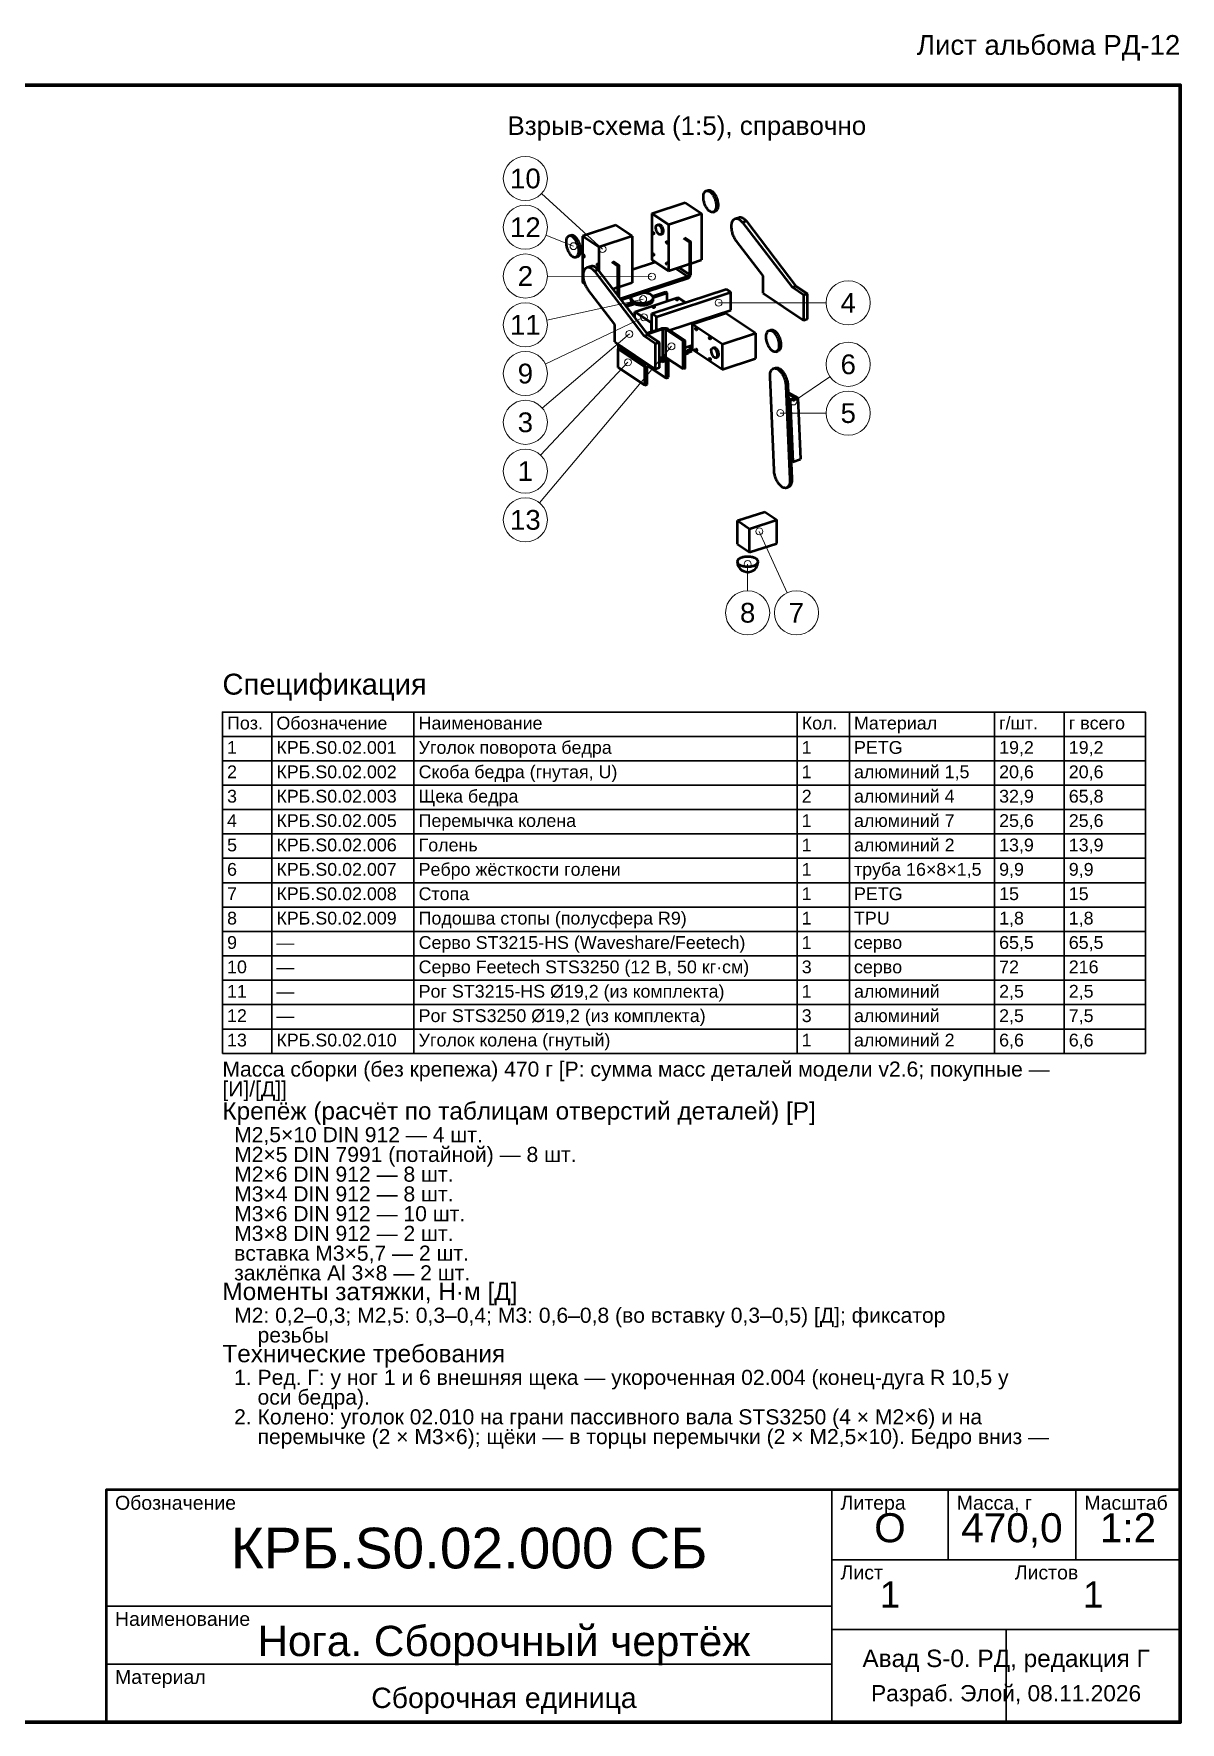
# Model space of a CAD drawing. Header units: millimetres. Extents: x 40 to 830, y 10 to 593.
# Drawn here: x 435 to 830, y 10 to 592 of the extents above; entities that cross this region are included whole.
import ezdxf
from ezdxf.enums import TextEntityAlignment as Align

# ---------------------------------------------------------------- set-up
doc = ezdxf.new("R2010")
doc.units = ezdxf.units.MM
doc.header["$LTSCALE"] = 2
for name, color, linetype, lineweight in [('КОНТУР', 7, 'Continuous', 50), ('РАЗМЕРЫ', 5, 'Continuous', 18), ('РАМКА', 7, 'Continuous', 70), ('ТАБЛИЦА', 7, 'Continuous', 35), ('ТЕКСТ', 7, 'Continuous', 25)]:
    doc.layers.add(name, color=color, linetype=linetype, lineweight=lineweight)
doc.styles.add('GOST', font='arial.ttf')

msp = doc.modelspace()

# ---------------------------------------------------------------- linework, layer by layer
at = {"layer": 'КОНТУР'}
for p, q in [((666.71, 537.54), (667.36, 537.75)), ((647.97, 529.77), (659.43, 533.54)), ((647.97, 529.77), (653.64, 525.97)), ((647.97, 529.77), (647.97, 513.8)), ((653.64, 525.97), (665.11, 529.74)), ((659.43, 533.54), (665.11, 529.74)), ((665.11, 529.74), (665.11, 513.77)), ((669.1, 530.24), (669.76, 530.46)), ((635.51, 525.68), (624.04, 521.91)), ((641.18, 521.87), (635.51, 525.68)), ((649.85, 525.88), (650.24, 526.01)), ((653.64, 525.97), (653.64, 510)), ((676.67, 527.97), (677.98, 528.4)), ((680.53, 527.05), (679.22, 526.62)), ((679.22, 526.62), (696.29, 504.32)), ((680.53, 527.05), (697.6, 504.75)), ((620.04, 522.2), (619.39, 521.99)), ((629.71, 518.1), (624.04, 521.91)), ((624.04, 521.91), (624.04, 505.93)), ((641.18, 521.87), (629.71, 518.1)), ((629.71, 518.1), (629.71, 509.96)), ((641.18, 521.87), (641.18, 505.9)), ((650.97, 522.46), (651.36, 522.59)), ((658.86, 521.25), (660.89, 519.89)), ((659.35, 521.41), (661.38, 520.05)), ((661.38, 520.05), (660.89, 519.89)), ((660.89, 519.89), (660.89, 508.72)), ((661.38, 508.88), (661.38, 520.05)), ((686.29, 508.22), (677.11, 520.2)), ((622.44, 514.91), (621.79, 514.69)), ((634.12, 513.12), (636.15, 511.75)), ((634.61, 513.28), (636.64, 511.91)), ((636.64, 511.91), (636.15, 511.75)), ((636.64, 500.91), (636.64, 511.91)), ((649.22, 512.95), (641.18, 510.31)), ((647.97, 513.8), (653.64, 510)), ((653.64, 510), (660.89, 512.38)), ((661.38, 512.54), (665.11, 513.77)), ((625.62, 511.19), (626.93, 511.62)), ((629.48, 510.27), (628.17, 509.84)), ((628.17, 509.84), (645.24, 487.54)), ((629.48, 510.27), (646.55, 487.97)), ((636.15, 511.75), (636.15, 501.55)), ((660.4, 508.03), (637.13, 500.38)), ((637.39, 499.94), (660.4, 507.5)), ((656.21, 510.84), (660.4, 508.03)), ((657.23, 511.18), (660.89, 508.72)), ((686.29, 502.3), (686.29, 508.22)), ((625.02, 505.28), (624.04, 505.93)), ((635.24, 491.44), (626.06, 503.41)), ((636.15, 504.25), (634.5, 503.71)), ((641.18, 505.9), (636.64, 504.41)), ((636.96, 500.5), (637.13, 500.38)), ((640.74, 499.96), (640.74, 500.67)), ((642.11, 495.91), (656.93, 500.78)), ((647.95, 495.25), (673.5, 503.66)), ((648.18, 501.29), (652.61, 502.74)), ((648.41, 500.79), (653.18, 502.36)), ((648.42, 499.96), (648.42, 500.67)), ((649.55, 494.18), (675.11, 502.58)), ((652.61, 502.74), (653.18, 502.36)), ((653.18, 499.55), (653.18, 502.36)), ((656.93, 500.78), (659.51, 499.05)), ((675.11, 502.58), (673.5, 503.66)), ((675.11, 496.45), (675.11, 502.58)), ((686.29, 502.3), (700.31, 492.9)), ((696.29, 504.32), (697.6, 504.75)), ((700.31, 501.63), (696.29, 504.32)), ((701.62, 502.06), (697.6, 504.75)), ((701.62, 502.06), (700.31, 501.63)), ((700.31, 492.9), (700.31, 501.63)), ((701.62, 493.33), (701.62, 502.06)), ((638.73, 498.18), (641.29, 499.02)), ((639.08, 497.72), (641.92, 498.66)), ((642.11, 495.91), (647.78, 492.11)), ((642.11, 493.77), (642.11, 495.91)), ((647.95, 489.12), (647.95, 495.25)), ((649.55, 494.18), (647.95, 495.25)), ((654.09, 489.54), (675.11, 496.45)), ((661.81, 491.65), (673.28, 495.42)), ((683.65, 488.46), (673.28, 495.42)), ((635.24, 485.52), (635.24, 491.44)), ((646.48, 488.59), (651.23, 490.15)), ((646.48, 488.07), (646.48, 488.59)), ((646.94, 488.28), (646.48, 488.59)), ((651.69, 489.84), (646.94, 488.28)), ((647.78, 492.11), (647.95, 492.16)), ((647.78, 489.02), (647.78, 492.11)), ((647.95, 489.12), (648, 489.09)), ((649.55, 489.6), (649.55, 494.18)), ((651.69, 480.27), (651.69, 489.84)), ((658.79, 485.74), (652.8, 489.75)), ((652.8, 480.18), (652.8, 489.75)), ((653.46, 489.97), (659.45, 485.95)), ((672.18, 484.69), (661.81, 491.65)), ((661.81, 491.65), (661.81, 482.92)), ((662.6, 491.91), (662.6, 492.34)), ((688.35, 489.42), (689, 489.64)), ((701.62, 493.33), (700.31, 492.9)), ((635.24, 485.52), (649.26, 476.12)), ((636.36, 483.1), (636.48, 483.14)), ((636.36, 476.74), (636.36, 483.1)), ((636.36, 483.1), (645.5, 476.97)), ((636.48, 483.14), (636.48, 484.68)), ((636.48, 483.14), (645.63, 477.01)), ((637.06, 483.64), (637.06, 484.3)), ((637.71, 483.85), (637.06, 483.64)), ((637.06, 483.64), (645.63, 477.89)), ((645.24, 487.54), (646.55, 487.97)), ((649.26, 484.85), (645.24, 487.54)), ((650.57, 485.28), (646.55, 487.97)), ((646.94, 487.71), (646.94, 488.28)), ((650.57, 485.28), (649.26, 484.85)), ((649.26, 476.12), (649.26, 484.85)), ((650.57, 476.55), (650.57, 485.28)), ((659.45, 485.95), (658.79, 485.74)), ((658.79, 476.17), (658.79, 485.74)), ((659.45, 476.38), (659.45, 485.95)), ((659.45, 483.58), (661.81, 484.36)), ((660.18, 482.67), (661.76, 483.19)), ((660.6, 483.96), (661.76, 483.19)), ((661.76, 482.31), (661.76, 483.19)), ((672.18, 475.96), (661.81, 482.92)), ((668.91, 483.47), (669.3, 483.59)), ((672.18, 484.69), (683.65, 488.46)), ((672.18, 484.69), (672.18, 475.96)), ((683.65, 488.46), (683.65, 479.73)), ((645.5, 476.97), (645.63, 477.01)), ((645.5, 470.61), (645.5, 476.97)), ((645.63, 477.89), (646.29, 478.11)), ((645.63, 477.01), (645.63, 477.89)), ((646.32, 477.24), (647.17, 477.51)), ((646.32, 470.88), (646.32, 477.24)), ((646.51, 477.3), (652.87, 473.03)), ((651.69, 480.27), (650.57, 479.91)), ((650.57, 479.51), (651.24, 479.73)), ((650.57, 478.63), (651.24, 478.85)), ((651.24, 479.73), (651.51, 479.55)), ((651.24, 478.85), (651.24, 479.73)), ((651.24, 478.85), (651.51, 478.67)), ((651.51, 479.55), (653.01, 480.04)), ((651.51, 478.67), (651.51, 479.55)), ((651.51, 478.67), (653.89, 479.45)), ((658.79, 476.17), (652.8, 480.18)), ((652.87, 473.03), (652.87, 479.12)), ((653.69, 473.3), (653.69, 479.39)), ((659.45, 482.16), (660.45, 482.49)), ((659.45, 481.28), (660.45, 481.61)), ((660.18, 482.67), (660.45, 482.49)), ((660.45, 481.61), (660.45, 482.49)), ((660.45, 481.88), (661.76, 482.31)), ((670.03, 480.05), (670.43, 480.17)), ((672.18, 475.96), (683.65, 479.73)), ((690.75, 482.13), (691.4, 482.34)), ((636.36, 476.74), (645.5, 470.61)), ((650.57, 476.55), (649.26, 476.12)), ((652.87, 473.03), (653.69, 473.3)), ((659.45, 476.38), (658.79, 476.17)), ((690.04, 441.33), (688.66, 473.34)), ((689.91, 476.34), (690.57, 476.56)), ((645.5, 470.61), (646.32, 470.88)), ((694.81, 470.45), (694.16, 470.23)), ((694.16, 470.23), (695.53, 438.23)), ((694.81, 470.45), (696.19, 438.44)), ((694.92, 468.07), (698.26, 466.18)), ((694.93, 467.62), (697.42, 466.21)), ((695, 466.12), (695.78, 465.67)), ((695.02, 465.67), (695.64, 465.32)), ((695.64, 465.32), (698.26, 466.18)), ((697.42, 466.21), (695.78, 465.67)), ((698.26, 466.18), (699.17, 445.06)), ((695.64, 465.32), (696.54, 444.2)), ((695.93, 444.55), (696.54, 444.2)), ((696.54, 444.2), (699.17, 445.06)), ((696.19, 438.44), (695.53, 438.23)), ((694.29, 435.22), (694.94, 435.44)), ((677.51, 423.93), (686.85, 427)), ((686.85, 427), (690.97, 424.23)), ((677.51, 415.81), (677.51, 423.93)), ((677.51, 423.93), (681.64, 421.16)), ((681.64, 421.16), (690.97, 424.23)), ((681.64, 413.04), (681.64, 421.16)), ((690.97, 416.11), (690.97, 424.23)), ((677.51, 415.81), (681.64, 413.04)), ((681.64, 413.04), (690.97, 416.11))]:
    msp.add_line(p, q, dxfattribs=at)
for points in [[(669.1, 530.24), (668.79, 530.19), (668.47, 530.23), (668.17, 530.35), (667.89, 530.51), (667.64, 530.71), (667.4, 530.93), (667.19, 531.17), (666.99, 531.42), (666.81, 531.69), (666.64, 531.96), (666.49, 532.24), (666.35, 532.53), (666.22, 532.83), (666.11, 533.13), (666.01, 533.44), (665.92, 533.75), (665.85, 534.06), (665.79, 534.38), (665.74, 534.69), (665.71, 535.01), (665.7, 535.34), (665.71, 535.66), (665.74, 535.98), (665.8, 536.29), (665.89, 536.6), (666.01, 536.9), (666.19, 537.17), (666.42, 537.39), (666.71, 537.54)], [(666.71, 537.54), (667.02, 537.59), (667.34, 537.55), (667.64, 537.43), (667.92, 537.27), (668.18, 537.07), (668.41, 536.85), (668.63, 536.61), (668.83, 536.35), (669.01, 536.08), (669.18, 535.81), (669.33, 535.52), (669.47, 535.23), (669.59, 534.93), (669.71, 534.63), (669.81, 534.32), (669.89, 534.01), (669.97, 533.7), (670.03, 533.38), (670.07, 533.06), (670.1, 532.74), (670.11, 532.41)], [(667.36, 537.75), (667.68, 537.8), (668, 537.76), (668.3, 537.65), (668.58, 537.48), (668.83, 537.29), (669.07, 537.06), (669.28, 536.82), (669.48, 536.57), (669.66, 536.3), (669.83, 536.02), (669.98, 535.74), (670.12, 535.45), (670.25, 535.15), (670.36, 534.85), (670.46, 534.54), (670.55, 534.23), (670.62, 533.91), (670.68, 533.59), (670.73, 533.27), (670.75, 532.95), (670.76, 532.63)], [(670.11, 532.41), (670.1, 532.1), (670.06, 531.78), (670.01, 531.47), (669.92, 531.16), (669.79, 530.87), (669.61, 530.61), (669.39, 530.39), (669.1, 530.24)], [(670.76, 532.63), (670.75, 532.31), (670.72, 531.99), (670.66, 531.68), (670.57, 531.38), (670.44, 531.09), (670.27, 530.82), (670.04, 530.6), (669.76, 530.46)], [(650.97, 522.46), (650.64, 522.46), (650.35, 522.62), (650.1, 522.86), (649.9, 523.12), (649.73, 523.42), (649.6, 523.72), (649.49, 524.04), (649.42, 524.37), (649.38, 524.71), (649.38, 525.04), (649.44, 525.37), (649.58, 525.68), (649.85, 525.88)], [(649.85, 525.88), (650.19, 525.87), (650.5, 525.69), (650.75, 525.44), (650.95, 525.15), (651.12, 524.84), (651.25, 524.51), (651.35, 524.18), (651.42, 523.83), (651.44, 523.48)], [(650.24, 526.01), (650.59, 526), (650.89, 525.82), (651.14, 525.57), (651.35, 525.28), (651.51, 524.97), (651.65, 524.64), (651.75, 524.3), (651.81, 523.96), (651.83, 523.6)], [(651.83, 523.6), (651.83, 523.46), (651.81, 523.31), (651.79, 523.16), (651.74, 523.02), (651.68, 522.88), (651.6, 522.76), (651.5, 522.65), (651.36, 522.59)], [(677.11, 520.2), (676.92, 520.46), (676.74, 520.74), (676.57, 521.03), (676.41, 521.32), (676.27, 521.61), (676.13, 521.92), (676.01, 522.22), (675.9, 522.53), (675.79, 522.85), (675.7, 523.17), (675.62, 523.49), (675.55, 523.81), (675.5, 524.14), (675.46, 524.47), (675.43, 524.79), (675.41, 525.13), (675.42, 525.46), (675.44, 525.79), (675.48, 526.11), (675.54, 526.44), (675.63, 526.76), (675.75, 527.07), (675.91, 527.35), (676.12, 527.61), (676.37, 527.83), (676.67, 527.97)], [(676.67, 527.97), (677, 528.03), (677.34, 528.01), (677.67, 527.91), (677.97, 527.77), (678.26, 527.58), (678.52, 527.37), (678.77, 527.14), (679, 526.89), (679.22, 526.62)], [(677.98, 528.4), (678.31, 528.46), (678.65, 528.44), (678.98, 528.34), (679.28, 528.2), (679.57, 528.01), (679.83, 527.8), (680.08, 527.57), (680.31, 527.32), (680.53, 527.05)], [(619.39, 521.99), (619.11, 521.84), (618.88, 521.62), (618.7, 521.36), (618.57, 521.07), (618.48, 520.76), (618.43, 520.45), (618.39, 520.13), (618.38, 519.82)], [(618.38, 519.82), (618.39, 519.49), (618.42, 519.17), (618.47, 518.85), (618.52, 518.53), (618.6, 518.22), (618.68, 517.91), (618.78, 517.6), (618.9, 517.3), (619.02, 517), (619.16, 516.71), (619.32, 516.42), (619.48, 516.15), (619.66, 515.88), (619.86, 515.62), (620.08, 515.38), (620.31, 515.16), (620.57, 514.96), (620.85, 514.8), (621.15, 514.68), (621.47, 514.64), (621.79, 514.69)], [(621.79, 514.69), (622.07, 514.84), (622.3, 515.06), (622.48, 515.33), (622.6, 515.63), (622.69, 515.93), (622.75, 516.25), (622.78, 516.57), (622.79, 516.89), (622.78, 517.21), (622.75, 517.54), (622.7, 517.85), (622.64, 518.17), (622.57, 518.48), (622.48, 518.79), (622.38, 519.1), (622.27, 519.4), (622.14, 519.7), (622, 519.99), (621.85, 520.27), (621.68, 520.54), (621.5, 520.81), (621.3, 521.06), (621.09, 521.3), (620.86, 521.52), (620.6, 521.72), (620.32, 521.88), (620.02, 521.99), (619.7, 522.04), (619.39, 521.99)], [(622.44, 514.91), (622.73, 515.05), (622.96, 515.28), (623.13, 515.55), (623.26, 515.84), (623.35, 516.15), (623.41, 516.47), (623.44, 516.79), (623.44, 517.11), (623.43, 517.43), (623.4, 517.75), (623.36, 518.07), (623.3, 518.39), (623.23, 518.7), (623.14, 519.01), (623.04, 519.31), (622.92, 519.62), (622.8, 519.91), (622.66, 520.2), (622.51, 520.48), (622.34, 520.76), (622.16, 521.03), (621.96, 521.28), (621.74, 521.52), (621.51, 521.74), (621.26, 521.94), (620.98, 522.1), (620.68, 522.21), (620.36, 522.25), (620.04, 522.2)], [(648.57, 522.56), (648.46, 522.58), (648.37, 522.66), (648.3, 522.77), (648.26, 522.88), (648.23, 523), (648.22, 523.12), (648.24, 523.24), (648.32, 523.32)], [(648.32, 523.32), (648.41, 523.32), (648.48, 523.27), (648.54, 523.2), (648.59, 523.13), (648.63, 523.05), (648.65, 522.96), (648.67, 522.88), (648.68, 522.79)], [(648.68, 522.79), (648.68, 522.76), (648.67, 522.72), (648.67, 522.69), (648.66, 522.66), (648.65, 522.63), (648.63, 522.6), (648.6, 522.58), (648.57, 522.56)], [(651.44, 523.48), (651.44, 523.33), (651.42, 523.18), (651.39, 523.03), (651.35, 522.89), (651.29, 522.75), (651.21, 522.63), (651.1, 522.53), (650.97, 522.46)], [(653.28, 519.41), (653.16, 519.43), (653.07, 519.51), (653.01, 519.61), (652.96, 519.73), (652.93, 519.84), (652.92, 519.96), (652.95, 520.08), (653.03, 520.17)], [(653.03, 520.17), (653.11, 520.16), (653.19, 520.11), (653.25, 520.05), (653.29, 519.97), (653.33, 519.89), (653.36, 519.81), (653.38, 519.72), (653.38, 519.63)], [(653.38, 519.63), (653.38, 519.6), (653.38, 519.57), (653.37, 519.54), (653.36, 519.5), (653.35, 519.47), (653.33, 519.45), (653.31, 519.42), (653.28, 519.41)], [(624.4, 515.46), (624.37, 515.44), (624.35, 515.42), (624.33, 515.39), (624.32, 515.36), (624.31, 515.33), (624.3, 515.3), (624.3, 515.26), (624.3, 515.23)], [(624.3, 515.23), (624.3, 515.14), (624.32, 515.06), (624.35, 514.97), (624.39, 514.89), (624.43, 514.82), (624.49, 514.75), (624.56, 514.7), (624.65, 514.7)], [(624.65, 514.7), (624.73, 514.78), (624.75, 514.9), (624.75, 515.02), (624.72, 515.14), (624.67, 515.25), (624.61, 515.36), (624.52, 515.44), (624.4, 515.46)], [(629.1, 512.3), (629.07, 512.29), (629.05, 512.27), (629.03, 512.24), (629.02, 512.21), (629.01, 512.18), (629, 512.14), (629, 512.11), (629, 512.08)], [(629, 512.08), (629.01, 511.99), (629.02, 511.9), (629.05, 511.82), (629.09, 511.74), (629.14, 511.66), (629.19, 511.6), (629.27, 511.55), (629.35, 511.54)], [(629.35, 511.54), (629.43, 511.63), (629.46, 511.75), (629.45, 511.87), (629.42, 511.99), (629.37, 512.1), (629.31, 512.2), (629.22, 512.28), (629.1, 512.3)], [(648.57, 515.25), (648.46, 515.27), (648.37, 515.35), (648.3, 515.46), (648.26, 515.57), (648.23, 515.69), (648.22, 515.81), (648.24, 515.93), (648.32, 516.01)], [(648.32, 516.01), (648.41, 516.01), (648.48, 515.96), (648.54, 515.89), (648.59, 515.82), (648.63, 515.74), (648.65, 515.65), (648.67, 515.57), (648.68, 515.48)], [(648.68, 515.48), (648.68, 515.44), (648.67, 515.41), (648.67, 515.38), (648.66, 515.35), (648.65, 515.32), (648.63, 515.29), (648.6, 515.27), (648.57, 515.25)], [(653.28, 512.1), (653.16, 512.12), (653.07, 512.2), (653.01, 512.3), (652.96, 512.41), (652.93, 512.53), (652.92, 512.65), (652.95, 512.77), (653.03, 512.86)], [(653.03, 512.86), (653.11, 512.85), (653.19, 512.8), (653.25, 512.74), (653.29, 512.66), (653.33, 512.58), (653.36, 512.5), (653.38, 512.41), (653.38, 512.32)], [(653.38, 512.32), (653.38, 512.29), (653.38, 512.26), (653.37, 512.23), (653.36, 512.19), (653.35, 512.16), (653.33, 512.14), (653.31, 512.11), (653.28, 512.1)], [(624.4, 506.82), (624.37, 506.81), (624.35, 506.78), (624.33, 506.76), (624.32, 506.73), (624.31, 506.69), (624.3, 506.66), (624.3, 506.63), (624.3, 506.6)], [(624.3, 506.6), (624.3, 506.51), (624.32, 506.42), (624.35, 506.34), (624.39, 506.26), (624.43, 506.18), (624.49, 506.12), (624.56, 506.07), (624.65, 506.06)], [(626.06, 503.41), (625.87, 503.68), (625.69, 503.96), (625.52, 504.24), (625.36, 504.53), (625.22, 504.83), (625.08, 505.13), (624.96, 505.44), (624.85, 505.75), (624.74, 506.07), (624.65, 506.38), (624.57, 506.71), (624.51, 507.03), (624.45, 507.36), (624.41, 507.68), (624.38, 508.01), (624.36, 508.34), (624.37, 508.67), (624.39, 509.01), (624.43, 509.33), (624.49, 509.66), (624.58, 509.98), (624.7, 510.28), (624.86, 510.57), (625.07, 510.83), (625.32, 511.04), (625.62, 511.19)], [(624.56, 506.77), (624.54, 506.78), (624.52, 506.8), (624.51, 506.81), (624.49, 506.82), (624.47, 506.82), (624.44, 506.83), (624.42, 506.83), (624.4, 506.82)], [(624.65, 506.06), (624.66, 506.07), (624.67, 506.07), (624.68, 506.08), (624.69, 506.09), (624.7, 506.1), (624.71, 506.11), (624.72, 506.12), (624.72, 506.13)], [(625.62, 511.19), (625.95, 511.25), (626.29, 511.22), (626.62, 511.13), (626.92, 510.98), (627.21, 510.8), (627.47, 510.59), (627.72, 510.36), (627.95, 510.1), (628.17, 509.84)], [(626.93, 511.62), (627.26, 511.68), (627.6, 511.66), (627.93, 511.56), (628.23, 511.42), (628.52, 511.23), (628.79, 511.02), (629.03, 510.79), (629.26, 510.54), (629.48, 510.27)], [(660.4, 507.5), (660.6, 507.59), (660.79, 507.72), (660.95, 507.87), (661.1, 508.04), (661.21, 508.24), (661.3, 508.44), (661.36, 508.66), (661.38, 508.88)], [(660.89, 508.72), (660.88, 508.61), (660.85, 508.5), (660.81, 508.4), (660.75, 508.3), (660.68, 508.22), (660.59, 508.14), (660.5, 508.08), (660.4, 508.03)], [(637.13, 500.38), (637.13, 500.38), (637.12, 500.38), (637.11, 500.37), (637.1, 500.37), (637.09, 500.37), (637.08, 500.37), (637.07, 500.37), (637.06, 500.36)], [(640.83, 501.07), (640.81, 501.02), (640.79, 500.97), (640.77, 500.92), (640.76, 500.87), (640.75, 500.82), (640.74, 500.77), (640.74, 500.72), (640.74, 500.67)], [(640.74, 500.67), (640.8, 500.35), (640.95, 500.07), (641.17, 499.83), (641.43, 499.63), (641.71, 499.47), (642, 499.33), (642.31, 499.21), (642.62, 499.12), (642.93, 499.04), (643.25, 498.97), (643.57, 498.93), (643.89, 498.89), (644.22, 498.87), (644.54, 498.86), (644.86, 498.87), (645.19, 498.89), (645.51, 498.92), (645.83, 498.96), (646.15, 499.02), (646.47, 499.1), (646.78, 499.19)], [(648.42, 500.67), (648.35, 501), (648.18, 501.29), (647.94, 501.54), (647.66, 501.74), (647.36, 501.91), (647.05, 502.04), (646.73, 502.16), (646.4, 502.25), (646.07, 502.33), (645.73, 502.39), (645.39, 502.43), (645.05, 502.46)], [(646.78, 499.19), (647.05, 499.29), (647.32, 499.41), (647.58, 499.54), (647.82, 499.71), (648.05, 499.9), (648.23, 500.12), (648.37, 500.38), (648.42, 500.67)], [(657.04, 500.21), (656.98, 500.3), (656.87, 500.36), (656.76, 500.38), (656.64, 500.39), (656.52, 500.38), (656.4, 500.36), (656.3, 500.3), (656.24, 500.21)], [(640.74, 499.96), (640.8, 499.64), (640.95, 499.36), (641.17, 499.12), (641.43, 498.93), (641.71, 498.76), (642, 498.62), (642.31, 498.51), (642.62, 498.41), (642.93, 498.33), (643.25, 498.27), (643.57, 498.22), (643.89, 498.19), (644.22, 498.17), (644.54, 498.16), (644.86, 498.16), (645.19, 498.18), (645.51, 498.21), (645.83, 498.26), (646.15, 498.32), (646.47, 498.39), (646.78, 498.48)], [(646.78, 498.48), (647.05, 498.58), (647.32, 498.7), (647.58, 498.84), (647.82, 499), (648.05, 499.19), (648.23, 499.41), (648.37, 499.67), (648.42, 499.96)], [(649.03, 497.57), (648.97, 497.67), (648.86, 497.72), (648.75, 497.75), (648.63, 497.76), (648.51, 497.75), (648.39, 497.72), (648.29, 497.67), (648.23, 497.57)], [(648.23, 497.57), (648.26, 497.49), (648.34, 497.44), (648.42, 497.41), (648.51, 497.39), (648.59, 497.38), (648.68, 497.39), (648.77, 497.4), (648.86, 497.42)], [(648.86, 497.42), (648.88, 497.43), (648.91, 497.44), (648.94, 497.45), (648.97, 497.47), (648.99, 497.49), (649.01, 497.51), (649.02, 497.54), (649.03, 497.57)], [(656.24, 500.21), (656.27, 500.13), (656.35, 500.08), (656.43, 500.04), (656.52, 500.03), (656.6, 500.02), (656.69, 500.02), (656.78, 500.03), (656.87, 500.05)], [(656.87, 500.05), (656.9, 500.06), (656.92, 500.07), (656.95, 500.09), (656.98, 500.11), (657, 500.12), (657.02, 500.15), (657.03, 500.18), (657.04, 500.21)], [(651.23, 490.15), (651.51, 490.23), (651.79, 490.27), (652.08, 490.29), (652.36, 490.28), (652.65, 490.25), (652.93, 490.19), (653.2, 490.1), (653.46, 489.97)], [(652.8, 489.75), (652.67, 489.82), (652.54, 489.86), (652.4, 489.89), (652.25, 489.91), (652.11, 489.91), (651.97, 489.9), (651.83, 489.88), (651.69, 489.84)], [(663.21, 489.61), (663.13, 489.68), (663.08, 489.77), (663.03, 489.87), (663, 489.97), (662.98, 490.07), (662.98, 490.17), (663.01, 490.28), (663.09, 490.35)], [(663.09, 490.35), (663.2, 490.32), (663.29, 490.24), (663.36, 490.14), (663.4, 490.03), (663.43, 489.91), (663.44, 489.79), (663.42, 489.67), (663.34, 489.59)], [(663.34, 489.59), (663.32, 489.58), (663.3, 489.58), (663.29, 489.58), (663.27, 489.58), (663.25, 489.59), (663.24, 489.6), (663.22, 489.6), (663.21, 489.61)], [(689.55, 482.38), (689.29, 482.58), (689.05, 482.8), (688.84, 483.04), (688.64, 483.29), (688.46, 483.56), (688.29, 483.83), (688.14, 484.12), (688, 484.41), (687.87, 484.7), (687.75, 485), (687.65, 485.31), (687.57, 485.62), (687.49, 485.93), (687.43, 486.25), (687.39, 486.57), (687.36, 486.89), (687.34, 487.21), (687.35, 487.54), (687.38, 487.86), (687.44, 488.17), (687.53, 488.48), (687.66, 488.78), (687.83, 489.05), (688.06, 489.27), (688.35, 489.42)], [(688.35, 489.42), (688.66, 489.47), (688.98, 489.43), (689.28, 489.32), (689.56, 489.15), (689.82, 488.96), (690.05, 488.74), (690.26, 488.5), (690.46, 488.24), (690.64, 487.98), (690.81, 487.7), (690.96, 487.42), (691.1, 487.13), (691.23, 486.83), (691.34, 486.53), (691.44, 486.23), (691.53, 485.92), (691.6, 485.6), (691.66, 485.29), (691.71, 484.97), (691.74, 484.65), (691.75, 484.33), (691.74, 484.01), (691.71, 483.69), (691.65, 483.37), (691.56, 483.06), (691.44, 482.76), (691.26, 482.5), (691.03, 482.27), (690.75, 482.13)], [(689, 489.64), (689.32, 489.69), (689.64, 489.64), (689.94, 489.53), (690.22, 489.37), (690.47, 489.17), (690.7, 488.95), (690.92, 488.71), (691.12, 488.46), (691.3, 488.19), (691.47, 487.92), (691.62, 487.64), (691.76, 487.35), (691.88, 487.05), (692, 486.75), (692.1, 486.44), (692.19, 486.13), (692.26, 485.82), (692.32, 485.5), (692.36, 485.19), (692.39, 484.86), (692.4, 484.54), (692.4, 484.22), (692.37, 483.9), (692.31, 483.58), (692.22, 483.28), (692.09, 482.98), (691.92, 482.71), (691.69, 482.49), (691.4, 482.34)], [(663.21, 482.37), (663.13, 482.44), (663.08, 482.53), (663.03, 482.63), (663, 482.73), (662.98, 482.83), (662.98, 482.93), (663.01, 483.04), (663.09, 483.11)], [(663.09, 483.11), (663.2, 483.08), (663.29, 483), (663.36, 482.9), (663.4, 482.79), (663.43, 482.67), (663.44, 482.55), (663.42, 482.43), (663.34, 482.35)], [(667.96, 486.43), (667.88, 486.5), (667.82, 486.59), (667.78, 486.68), (667.75, 486.78), (667.73, 486.89), (667.73, 486.99), (667.76, 487.09), (667.84, 487.16)], [(667.84, 487.16), (667.95, 487.14), (668.04, 487.06), (668.11, 486.96), (668.15, 486.84), (668.18, 486.73), (668.19, 486.61), (668.17, 486.49), (668.08, 486.4)], [(668.08, 486.4), (668.07, 486.4), (668.05, 486.4), (668.04, 486.4), (668.02, 486.4), (668, 486.41), (667.99, 486.41), (667.97, 486.42), (667.96, 486.43)], [(669.47, 480.17), (669.21, 480.39), (669, 480.66), (668.82, 480.95), (668.68, 481.27), (668.57, 481.59), (668.49, 481.93), (668.45, 482.27), (668.44, 482.61), (668.5, 482.95), (668.64, 483.26), (668.91, 483.47)], [(668.91, 483.47), (669.24, 483.46), (669.53, 483.3), (669.78, 483.07), (669.98, 482.8), (670.15, 482.51), (670.28, 482.2), (670.39, 481.88), (670.46, 481.55), (670.5, 481.22), (670.5, 480.88), (670.44, 480.55), (670.3, 480.25), (670.03, 480.05)], [(669.3, 483.59), (669.63, 483.59), (669.93, 483.43), (670.17, 483.2), (670.37, 482.93), (670.54, 482.64), (670.67, 482.33), (670.78, 482.01), (670.85, 481.68), (670.89, 481.35), (670.89, 481.01), (670.83, 480.68), (670.69, 480.38), (670.43, 480.17)], [(652.8, 480.18), (652.67, 480.25), (652.54, 480.29), (652.4, 480.32), (652.25, 480.34), (652.11, 480.34), (651.97, 480.33), (651.83, 480.31), (651.69, 480.27)], [(663.34, 482.35), (663.32, 482.34), (663.3, 482.34), (663.29, 482.34), (663.27, 482.34), (663.25, 482.35), (663.24, 482.36), (663.22, 482.36), (663.21, 482.37)], [(667.96, 479.19), (667.88, 479.26), (667.82, 479.35), (667.78, 479.44), (667.75, 479.54), (667.73, 479.65), (667.73, 479.75), (667.76, 479.85), (667.84, 479.92)], [(667.84, 479.92), (667.95, 479.9), (668.04, 479.82), (668.11, 479.72), (668.15, 479.6), (668.18, 479.49), (668.19, 479.37), (668.17, 479.25), (668.08, 479.16)], [(668.08, 479.16), (668.07, 479.16), (668.05, 479.16), (668.04, 479.16), (668.02, 479.16), (668, 479.17), (667.99, 479.17), (667.97, 479.18), (667.96, 479.19)], [(670.03, 480.05), (669.96, 480.03), (669.89, 480.02), (669.81, 480.03), (669.74, 480.04), (669.67, 480.06), (669.6, 480.09), (669.53, 480.13), (669.47, 480.17)], [(690.75, 482.13), (690.59, 482.09), (690.43, 482.08), (690.28, 482.09), (690.12, 482.12), (689.97, 482.16), (689.82, 482.22), (689.68, 482.3), (689.55, 482.38)], [(688.66, 473.34), (688.66, 473.68), (688.67, 474.03), (688.7, 474.38), (688.76, 474.72), (688.85, 475.06), (688.97, 475.38), (689.13, 475.69), (689.34, 475.96), (689.6, 476.19), (689.91, 476.34)], [(689.91, 476.34), (690.23, 476.4), (690.56, 476.39), (690.88, 476.3), (691.17, 476.17), (691.45, 475.99), (691.71, 475.79), (691.96, 475.57), (692.18, 475.34), (692.39, 475.09), (692.59, 474.82), (692.77, 474.55), (692.95, 474.27), (693.11, 473.99), (693.25, 473.7), (693.39, 473.4), (693.52, 473.1), (693.64, 472.79), (693.74, 472.48), (693.84, 472.17), (693.92, 471.85), (693.99, 471.53), (694.05, 471.21), (694.1, 470.88), (694.14, 470.56), (694.16, 470.23)], [(690.57, 476.56), (690.89, 476.62), (691.22, 476.6), (691.53, 476.52), (691.83, 476.38), (692.11, 476.21), (692.37, 476.01), (692.61, 475.79), (692.84, 475.55), (693.05, 475.3), (693.25, 475.04), (693.43, 474.77), (693.6, 474.49), (693.76, 474.2), (693.91, 473.91), (694.05, 473.61), (694.17, 473.31), (694.29, 473.01), (694.4, 472.7), (694.49, 472.38), (694.57, 472.06), (694.65, 471.75), (694.71, 471.42), (694.76, 471.1), (694.79, 470.77), (694.81, 470.45)], [(694.29, 435.22), (693.97, 435.16), (693.64, 435.18), (693.32, 435.27), (693.02, 435.4), (692.75, 435.57), (692.49, 435.77), (692.24, 435.99), (692.02, 436.23), (691.81, 436.48), (691.61, 436.74), (691.43, 437.01), (691.25, 437.29), (691.09, 437.58), (690.94, 437.87), (690.81, 438.17), (690.68, 438.47), (690.56, 438.78), (690.46, 439.09), (690.36, 439.4), (690.28, 439.72), (690.21, 440.04), (690.15, 440.36), (690.1, 440.68), (690.06, 441.01), (690.04, 441.33)], [(695.53, 438.23), (695.54, 437.88), (695.53, 437.53), (695.49, 437.19), (695.44, 436.85), (695.35, 436.51), (695.23, 436.19), (695.07, 435.88), (694.86, 435.6), (694.6, 435.37), (694.29, 435.22)], [(696.19, 438.44), (696.2, 438.1), (696.18, 437.75), (696.15, 437.4), (696.09, 437.06), (696, 436.73), (695.88, 436.4), (695.72, 436.09), (695.51, 435.82), (695.25, 435.59), (694.94, 435.44)], [(684.57, 409.8), (684.51, 410.12), (684.34, 410.4), (684.1, 410.63), (683.84, 410.82), (683.55, 410.98), (683.24, 411.11), (682.93, 411.21), (682.61, 411.3), (682.29, 411.37), (681.96, 411.42), (681.63, 411.46), (681.3, 411.48), (680.97, 411.49), (680.64, 411.48), (680.31, 411.46), (679.99, 411.42), (679.66, 411.37), (679.34, 411.3), (679.02, 411.21), (678.71, 411.11), (678.4, 410.98), (678.11, 410.82), (677.84, 410.63), (677.61, 410.4), (677.44, 410.12), (677.37, 409.8)], [(677.37, 409.8), (677.44, 409.47), (677.62, 409.18), (677.86, 408.95), (678.13, 408.76), (678.43, 408.6), (678.74, 408.47), (679.06, 408.36), (679.39, 408.28), (679.71, 408.21), (680.05, 408.16), (680.38, 408.13), (680.72, 408.11), (681.05, 408.11), (681.39, 408.12), (681.72, 408.14), (682.06, 408.18), (682.39, 408.24), (682.72, 408.32), (683.04, 408.41)], [(683.04, 408.41), (683.3, 408.5), (683.55, 408.61), (683.79, 408.74), (684.02, 408.89), (684.23, 409.07), (684.4, 409.28), (684.53, 409.53), (684.57, 409.8)]]:
    msp.add_lwpolyline(points, dxfattribs=at)
for start, end in [(180, 288.19712), (288.19712, 0)]:
    msp.add_arc((680.97, 409.8), 3.6, start, end, dxfattribs=at)
at = {"layer": 'РАЗМЕРЫ'}
for p, q in [((630.96, 517.48), (609.99, 536.67)), ((620.96, 518.48), (611.46, 522.22)), ((647.96, 507.98), (611.98, 508.16)), ((644.96, 500.23), (611.81, 493.02)), ((670.96, 498.98), (708.02, 498.98)), ((645.21, 493.98), (611.25, 477.86)), ((654.71, 483.98), (609.28, 430.02)), ((640.21, 488.23), (610.18, 462.72)), ((639.71, 478.48), (609.6, 446.53)), ((696.71, 464.98), (709.32, 473.52)), ((692.21, 460.98), (708.02, 460.98)), ((684.96, 420.23), (694.6, 399.11)), ((680.96, 408.98), (680.96, 399.8))]:
    msp.add_line(p, q, dxfattribs=at)
for centre, radius in [((604.38, 541.8), 7.6), ((604.38, 525), 7.6), ((620.96, 518.48), 1.2), ((630.96, 517.48), 1.2), ((604.38, 508.2), 7.6), ((647.96, 507.98), 1.2), ((715.62, 498.98), 7.6), ((644.96, 500.23), 1.2), ((604.38, 491.4), 7.6), ((645.21, 493.98), 1.2), ((670.96, 498.98), 1.2), ((640.21, 488.23), 1.2), ((654.71, 483.98), 1.2), ((715.62, 477.78), 7.6), ((604.38, 474.6), 7.6), ((639.71, 478.48), 1.2), ((604.38, 457.8), 7.6), ((696.71, 464.98), 1.2), ((715.62, 460.98), 7.6), ((692.21, 460.98), 1.2), ((604.38, 441), 7.6), ((604.38, 424.2), 7.6), ((684.96, 420.23), 1.2), ((680.96, 408.98), 1.2), ((680.96, 392.2), 7.6), ((697.76, 392.2), 7.6)]:
    msp.add_circle(centre, radius, dxfattribs=at)
at = {"layer": 'РАМКА', "lineweight": 70}
msp.add_lwpolyline([(40, 10), (830, 10), (830, 574), (40, 574), (40, 10)], dxfattribs=at)
at = {"layer": 'ТАБЛИЦА'}
for p, q in [((517, 358), (517, 240.4)), ((566, 358), (566, 240.4)), ((698, 358), (698, 240.4)), ((716, 358), (716, 240.4)), ((766, 358), (766, 240.4)), ((790, 358), (790, 240.4)), ((500, 349.6), (818, 349.6)), ((500, 341.2), (818, 341.2)), ((500, 332.8), (818, 332.8)), ((500, 324.4), (818, 324.4)), ((500, 316), (818, 316)), ((500, 307.6), (818, 307.6)), ((500, 299.2), (818, 299.2)), ((500, 290.8), (818, 290.8)), ((500, 282.4), (818, 282.4)), ((500, 274), (818, 274)), ((500, 265.6), (818, 265.6)), ((500, 257.2), (818, 257.2)), ((500, 248.8), (818, 248.8)), ((710, 10), (710, 90)), ((750, 66), (750, 90)), ((794, 66), (794, 90)), ((710, 66), (830, 66)), ((460, 50), (710, 50)), ((710, 42), (830, 42)), ((770, 10), (770, 42)), ((460, 30), (710, 30))]:
    msp.add_line(p, q, dxfattribs=at)
at = {"layer": 'ТАБЛИЦА', "lineweight": 35}
msp.add_lwpolyline([(500, 240.4), (818, 240.4), (818, 358), (500, 358), (500, 240.4)], dxfattribs=at)
at = {"layer": 'ТАБЛИЦА', "lineweight": 50}
msp.add_lwpolyline([(460, 10), (830, 10), (830, 90), (460, 90), (460, 10)], dxfattribs=at)

# ---------------------------------------------------------------- texts
at = {"layer": 'ТЕКСТ', "style": 'GOST'}
msp.add_text('Лист альбома РД-12', height=6.8, dxfattribs=at).set_placement((830, 584.4), align=Align.RIGHT)
for s, height, p in [('Взрыв-схема (1:5), справочно', 6.4, (660, 560)), ('10', 6.8, (604.38, 541.8)), ('12', 6.8, (604.38, 525)), ('2', 6.8, (604.38, 508.2)), ('4', 6.8, (715.62, 498.98)), ('11', 6.8, (604.38, 491.4)), ('9', 6.8, (604.38, 474.6)), ('6', 6.8, (715.62, 477.78)), ('3', 6.8, (604.38, 457.8)), ('5', 6.8, (715.62, 460.98)), ('1', 6.8, (604.38, 441)), ('13', 6.8, (604.38, 424.2)), ('8', 6.8, (680.96, 392.2)), ('7', 6.8, (697.76, 392.2)), ('О', 10, (730, 77)), ('470,0', 10, (772, 77)), ('1:2', 10, (812, 77)), ('КРБ.S0.02.000 СБ', 14, (585, 70)), ('1', 9, (730, 54)), ('1', 9, (800, 54)), ('Нога. Сборочный чертёж', 10.4278, (597, 38)), ('Авад S-0. РД, редакция Г', 6, (770, 32)), ('Сборочная единица', 7, (597, 18.4)), ('Разраб. Элой, 08.11.2026', 5.6, (770, 20))]:
    msp.add_text(s, height=height, dxfattribs=at).set_placement(p, align=Align.MIDDLE_CENTER)
for s, height, p in [('Спецификация', 7.2, (500, 364)), ('Поз.', 4.4, (501.6, 352)), ('Обозначение', 4.4, (518.6, 352)), ('Наименование', 4.4, (567.6, 352)), ('Кол.', 4.4, (699.6, 352)), ('Материал', 4.4, (717.6, 352)), ('г/шт.', 4.4, (767.6, 352)), ('г всего', 4.4, (791.6, 352)), ('1', 4.4, (501.6, 343.6)), ('КРБ.S0.02.001', 4.4, (518.6, 343.6)), ('Уголок поворота бедра', 4.4, (567.6, 343.6)), ('1', 4.4, (699.6, 343.6)), ('PETG', 4.4, (717.6, 343.6)), ('19,2', 4.4, (767.6, 343.6)), ('19,2', 4.4, (791.6, 343.6)), ('2', 4.4, (501.6, 335.2)), ('КРБ.S0.02.002', 4.4, (518.6, 335.2)), ('Скоба бедра (гнутая, U)', 4.4, (567.6, 335.2)), ('1', 4.4, (699.6, 335.2)), ('алюминий 1,5', 4.4, (717.6, 335.2)), ('20,6', 4.4, (767.6, 335.2)), ('20,6', 4.4, (791.6, 335.2)), ('алюминий 4', 4.4, (717.6, 326.8)), ('3', 4.4, (501.6, 326.8)), ('КРБ.S0.02.003', 4.4, (518.6, 326.8)), ('Щека бедра', 4.4, (567.6, 326.8)), ('2', 4.4, (699.6, 326.8)), ('32,9', 4.4, (767.6, 326.8)), ('65,8', 4.4, (791.6, 326.8)), ('4', 4.4, (501.6, 318.4)), ('КРБ.S0.02.005', 4.4, (518.6, 318.4)), ('Перемычка колена', 4.4, (567.6, 318.4)), ('1', 4.4, (699.6, 318.4)), ('алюминий 7', 4.4, (717.6, 318.4)), ('25,6', 4.4, (767.6, 318.4)), ('25,6', 4.4, (791.6, 318.4)), ('5', 4.4, (501.6, 310)), ('КРБ.S0.02.006', 4.4, (518.6, 310)), ('Голень', 4.4, (567.6, 310)), ('1', 4.4, (699.6, 310)), ('алюминий 2', 4.4, (717.6, 310)), ('13,9', 4.4, (767.6, 310)), ('13,9', 4.4, (791.6, 310)), ('6', 4.4, (501.6, 301.6)), ('КРБ.S0.02.007', 4.4, (518.6, 301.6)), ('Ребро жёсткости голени', 4.4, (567.6, 301.6)), ('1', 4.4, (699.6, 301.6)), ('труба 16×8×1,5', 4.4, (717.6, 301.6)), ('9,9', 4.4, (767.6, 301.6)), ('9,9', 4.4, (791.6, 301.6)), ('7', 4.4, (501.6, 293.2)), ('КРБ.S0.02.008', 4.4, (518.6, 293.2)), ('Стопа', 4.4, (567.6, 293.2)), ('1', 4.4, (699.6, 293.2)), ('PETG', 4.4, (717.6, 293.2)), ('15', 4.4, (767.6, 293.2)), ('15', 4.4, (791.6, 293.2)), ('8', 4.4, (501.6, 284.8)), ('КРБ.S0.02.009', 4.4, (518.6, 284.8)), ('Подошва стопы (полусфера R9)', 4.4, (567.6, 284.8)), ('1', 4.4, (699.6, 284.8)), ('TPU', 4.4, (717.6, 284.8)), ('1,8', 4.4, (767.6, 284.8)), ('1,8', 4.4, (791.6, 284.8)), ('9', 4.4, (501.6, 276.4)), ('Серво ST3215-HS (Waveshare/Feetech)', 4.4, (567.6, 276.4)), ('1', 4.4, (699.6, 276.4)), ('серво', 4.4, (717.6, 276.4)), ('65,5', 4.4, (767.6, 276.4)), ('65,5', 4.4, (791.6, 276.4)), ('—', 4.4, (518.6, 276.4)), ('10', 4.4, (501.6, 268)), ('—', 4.4, (518.6, 268)), ('Серво Feetech STS3250 (12 В, 50 кг·см)', 4.4, (567.6, 268)), ('3', 4.4, (699.6, 268)), ('серво', 4.4, (717.6, 268)), ('72', 4.4, (767.6, 268)), ('216', 4.4, (791.6, 268)), ('11', 4.4, (501.6, 259.6)), ('Рог ST3215-HS Ø19,2 (из комплекта)', 4.4, (567.6, 259.6)), ('1', 4.4, (699.6, 259.6)), ('алюминий', 4.4, (717.6, 259.6)), ('2,5', 4.4, (767.6, 259.6)), ('2,5', 4.4, (791.6, 259.6)), ('—', 4.4, (518.6, 259.6)), ('алюминий', 4.4, (717.6, 251.2)), ('12', 4.4, (501.6, 251.2)), ('—', 4.4, (518.6, 251.2)), ('Рог STS3250 Ø19,2 (из комплекта)', 4.4, (567.6, 251.2)), ('3', 4.4, (699.6, 251.2)), ('2,5', 4.4, (767.6, 251.2)), ('7,5', 4.4, (791.6, 251.2)), ('13', 4.4, (501.6, 242.8)), ('КРБ.S0.02.010', 4.4, (518.6, 242.8)), ('Уголок колена (гнутый)', 4.4, (567.6, 242.8)), ('1', 4.4, (699.6, 242.8)), ('алюминий 2', 4.4, (717.6, 242.8)), ('6,6', 4.4, (767.6, 242.8)), ('6,6', 4.4, (791.6, 242.8)), ('Масса сборки (без крепежа) 470 г [Р: сумма масс деталей модели v2.6; покупные —', 5.2, (500, 232.4)), ('[И]/[Д]]', 5.2, (500, 225.6)), ('Крепёж (расчёт по таблицам отверстий деталей) [Р]', 6, (500, 217.6)), ('  M2,5×10 DIN 912 — 4 шт.', 5.2, (500, 209.8)), ('  M2×5 DIN 7991 (потайной) — 8 шт.', 5.2, (500, 203)), ('  M2×6 DIN 912 — 8 шт.', 5.2, (500, 196.2)), ('  M3×4 DIN 912 — 8 шт.', 5.2, (500, 189.4)), ('  M3×6 DIN 912 — 10 шт.', 5.2, (500, 182.6)), ('  M3×8 DIN 912 — 2 шт.', 5.2, (500, 175.8)), ('  вставка M3×5,7 — 2 шт.', 5.2, (500, 169)), ('  заклёпка Al 3×8 — 2 шт.', 5.2, (500, 162.2)), ('Моменты затяжки, Н·м [Д]', 6, (500, 155.4)), ('  M2: 0,2–0,3; M2,5: 0,3–0,4; M3: 0,6–0,8 (во вставку 0,3–0,5) [Д]; фиксатор', 5.2, (500, 147.6)), ('      резьбы', 5.2, (500, 140.8)), ('Технические требования', 6, (500, 134)), ('  1. Ред. Г: у ног 1 и 6 внешняя щека — укороченная 02.004 (конец-дуга R 10,5 у', 5.2, (500, 126.2)), ('      оси бедра).', 5.2, (500, 119.4)), ('  2. Колено: уголок 02.010 на грани пассивного вала STS3250 (4 × M2×6) и на', 5.2, (500, 112.6)), ('      перемычке (2 × M3×6); щёки — в торцы перемычки (2 × M2,5×10). Бедро вниз —', 5.2, (500, 105.8)), ('Обозначение', 4.8, (463, 83.2)), ('Литера', 4.8, (713, 83.2)), ('Масса, г', 4.8, (753, 83.2)), ('Масштаб', 4.8, (797, 83.2)), ('Лист', 4.8, (713, 59.2)), ('Листов', 4.8, (773, 59.2)), ('Наименование', 4.8, (463, 43.2)), ('Материал', 4.8, (463, 23.2))]:
    msp.add_text(s, height=height, dxfattribs=at).set_placement(p)

doc.saveas('drawing.dxf')
